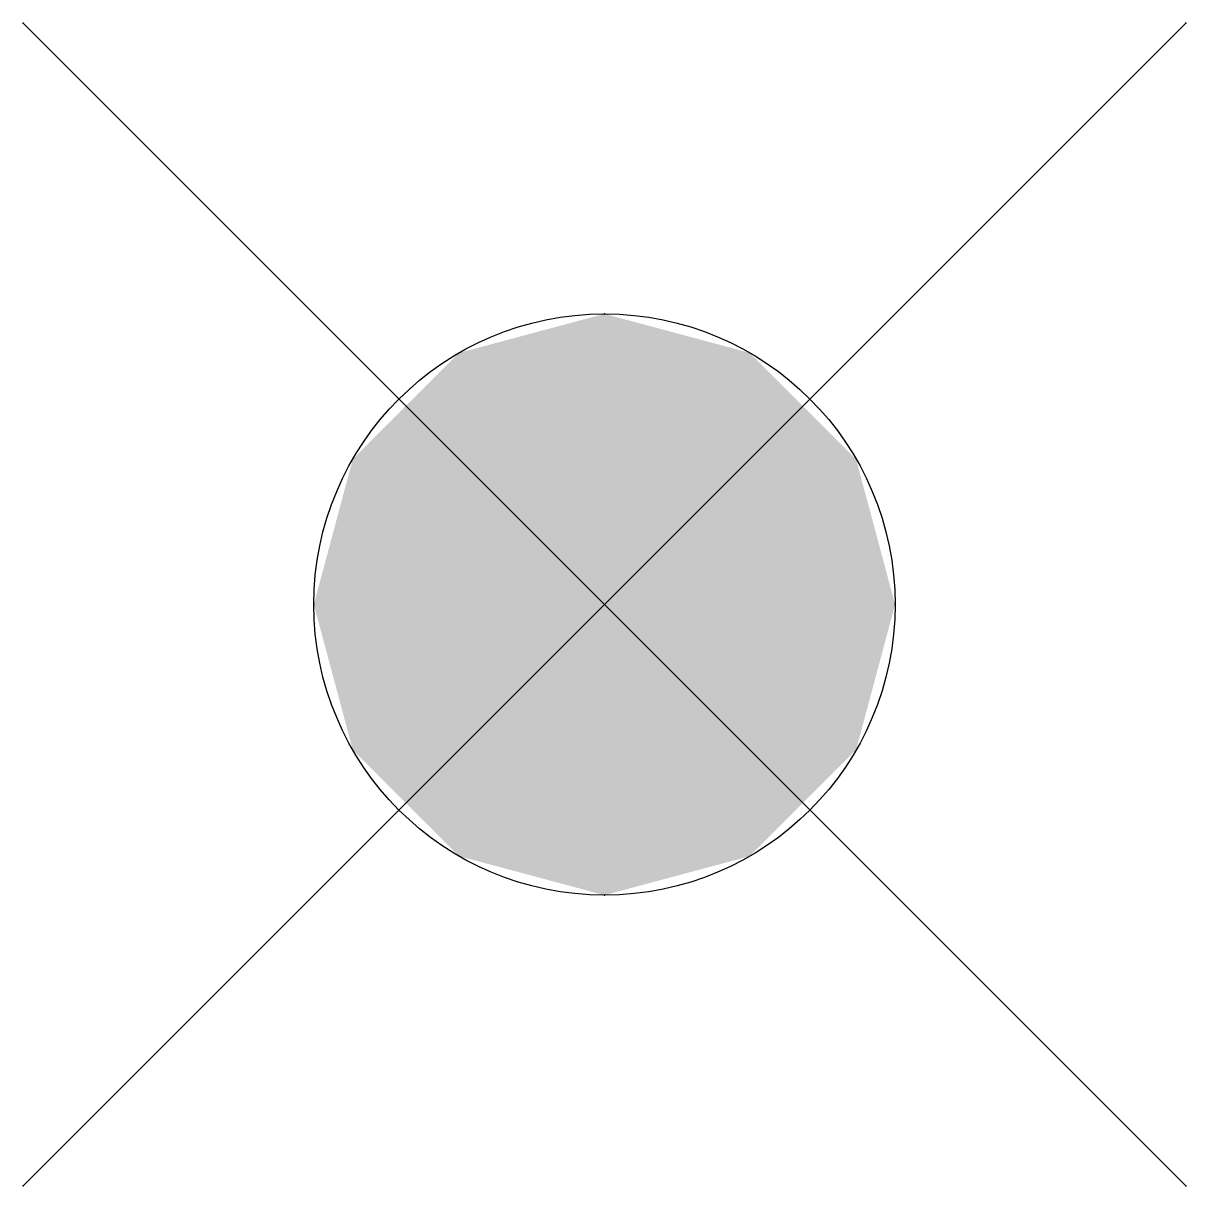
# Model space of a CAD drawing. Header units: millimetres. Extents: x 16325.65 to 16326.65, y 10207.61 to 10208.61.
import ezdxf

# ---------------------------------------------------------------- set-up
doc = ezdxf.new("R2010")
doc.units = ezdxf.units.MM

msp = doc.modelspace()

# ---------------------------------------------------------------- linework, layer by layer
for p, q in [((16326.6501, 10208.6086), (16325.6501, 10207.6086)), ((16325.6501, 10208.6086), (16326.6501, 10207.6086))]:
    msp.add_line(p, q)
msp.add_circle((16326.1501, 10208.1086), 0.25)
for p in [(16325.6501, 10208.6086), (16326.6501, 10208.6086), (16326.1501, 10208.3586), (16325.9001, 10208.1086), (16326.4001, 10208.1086), (16326.1501, 10207.8586), (16325.6501, 10207.6086), (16326.6501, 10207.6086)]:
    msp.add_point(p)
for points in [[(16326.1501, 10208.3586), (16326.1501, 10208.3586), (16326.0251, 10208.3251), (16326.2751, 10208.3251)], [(16326.0251, 10208.3251), (16326.2751, 10208.3251), (16325.9336, 10208.2336), (16326.3666, 10208.2336)], [(16325.9336, 10208.2336), (16326.3666, 10208.2336), (16325.9001, 10208.1086), (16326.4001, 10208.1086)], [(16325.9336, 10207.9836), (16326.3666, 10207.9836), (16325.9001, 10208.1086), (16326.4001, 10208.1086)], [(16326.0251, 10207.8921), (16326.2751, 10207.8921), (16325.9336, 10207.9836), (16326.3666, 10207.9836)], [(16326.1501, 10207.8586), (16326.1501, 10207.8586), (16326.0251, 10207.8921), (16326.2751, 10207.8921)]]:
    msp.add_solid(points)

# ---------------------------------------------------------------- texts
at = {"flags": 9}
msp.add_attdef('A', (16326.1501, 10208.1086), '专用线路事故照明灯', height=0.00002, dxfattribs=at)

doc.saveas('drawing.dxf')
